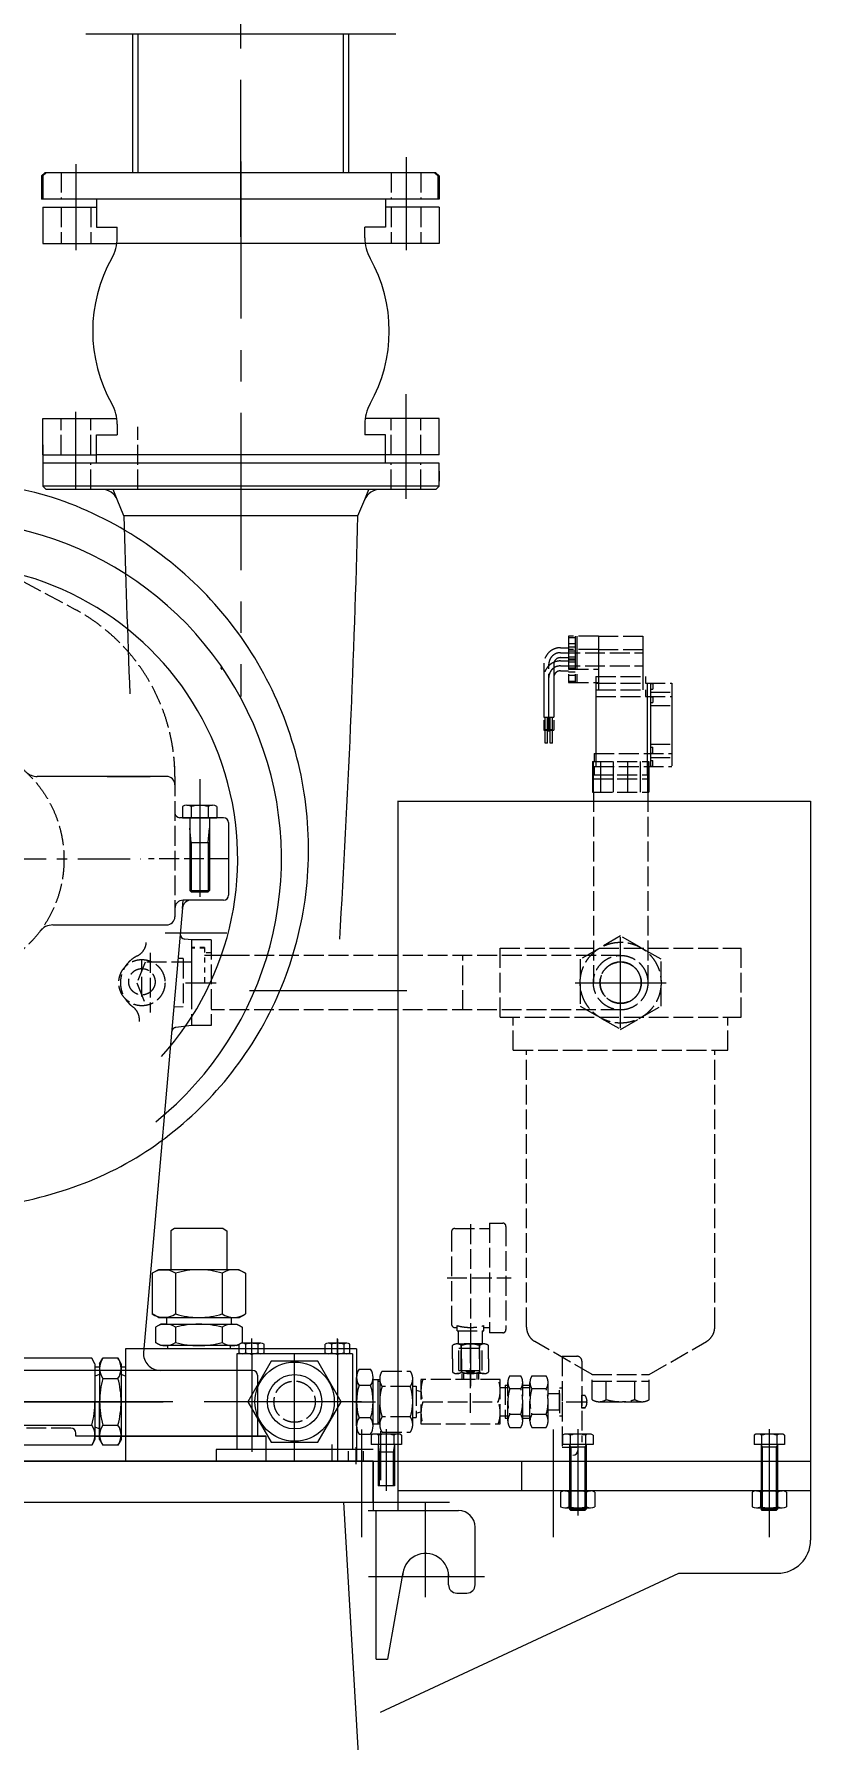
# Model space of a CAD drawing. Header units: millimetres. Extents: x 1925 to 561113, y 7411 to 433459.
# Drawn here: x 133811 to 145931, y 329685 to 355949 of the extents above; entities that cross this region are included whole.
import ezdxf

# ---------------------------------------------------------------- set-up
doc = ezdxf.new("R2010")
doc.units = ezdxf.units.MM
doc.header["$LTSCALE"] = 25.4
for name, pattern in [('ACAD_ISO02W100', [15, 12, -3]), ('CENTER', [50.8, 31.75, -6.35, 6.35, -6.35]), ('EB_DASH', [6, 3, -3])]:
    doc.linetypes.add(name, pattern=pattern)
doc.layers.get('Defpoints').update_dxf_attribs({"lineweight": 5})
for name, color, linetype, lineweight in [('CAXA0', 7, 'Continuous', 5), ('CAXA1', 5, 'CENTER', 5), ('CAXA2', 6, 'EB_DASH', 5), ('CAXA3', 7, 'Continuous', 5)]:
    doc.layers.add(name, color=color, linetype=linetype, lineweight=lineweight)
doc.styles.add('Roman', font='romans')
doc.styles.get("Standard").update_dxf_attribs({"font": 'arial.ttf'})
doc.dimstyles.new('ISO-25', dxfattribs={"dimscale": 30, "dimtxt": 38.1, "dimasz": 38.1, "dimexe": 50.8, "dimexo": 50.8, "dimgap": 15.875, "dimtad": 1, "dimtih": 1, "dimtoh": 1, "dimdec": 1, "dimlfac": 0.03937, "dimdsep": 46, "dimtxsty": 'Standard', "dimcen": 63.5, "dimclrd": 7, "dimclre": 7, "dimclrt": 7, "dimadec": 0, "dimazin": 0, "dimtfac": 1, "dimtdec": 1, "dimtmove": 0, "dimatfit": 3, "dimfxl": 25.4, "dimlwd": 5, "dimlwe": 5, "dimarcsym": 0})

# ---------------------------------------------------------------- blocks, each defined once
blk = doc.blocks.new('*D16')
at = {"color": 7, "linetype": 'Continuous', "lineweight": 5, "transparency": 16777216}
for p, q in [((143515, 378809), (171803, 378809)), ((170279, 377666), (170279, 348287)), ((170279, 323056), (170279, 343143)), ((166641, 321913), (171803, 321913))]:
    blk.add_line(p, q, dxfattribs=at)
at = {"color": 7, "transparency": 16777216}
for points in [[(170089, 377666), (170470, 377666), (170279, 378809)], [(170089, 323056), (170470, 323056), (170279, 321913)]]:
    blk.add_solid(points, dxfattribs=at)
at = {"layer": 'Defpoints', "color": 0, "transparency": 16777216}
for p in [(141991, 378809), (165117, 321913), (170279, 321913)]:
    blk.add_point(p, dxfattribs=at)
at = {"color": 7, "lineweight": 5, "transparency": 16777216, "insert": (170279, 345715), "char_height": 4191, "attachment_point": 5, "style": 'Roman'}
blk.add_mtext('2240', dxfattribs=at)

msp = doc.modelspace()

# ---------------------------------------------------------------- linework, layer by layer
at = {"layer": 'CAXA0', "color": 7, "linetype": 'Continuous', "lineweight": 5}
for p, q in [((139375.74, 355948.51), (134605.04, 355948.51)), ((135328.14, 353814.91), (135328.14, 355948.51)), ((135410.04, 353814.91), (135410.04, 355948.51)), ((138568.39, 353814.91), (138568.39, 355948.51)), ((138650.29, 353814.91), (138650.29, 355948.51)), ((133977.12, 353814.91), (133926.32, 353764.11)), ((133995.53, 353814.91), (133944.73, 353764.11)), ((133995.53, 353814.91), (133944.73, 353764.11)), ((139971.52, 353814.91), (133977.12, 353814.91)), ((139989.93, 353814.91), (133995.53, 353814.91)), ((139989.93, 353814.91), (133995.53, 353814.91)), ((139971.52, 353814.91), (140022.32, 353764.11)), ((139989.93, 353814.91), (140040.73, 353764.11)), ((139989.93, 353814.91), (140040.73, 353764.11)), ((133926.32, 353764.11), (133926.32, 353408.51)), ((133944.73, 353764.11), (133944.73, 353408.51)), ((133944.73, 353764.11), (133944.73, 353408.51)), ((140022.32, 353764.11), (140022.32, 353408.51)), ((140040.73, 353764.11), (140040.73, 353408.51)), ((140040.73, 353764.11), (140040.73, 353408.51)), ((140022.32, 353408.51), (133926.32, 353408.51)), ((140040.73, 353408.51), (133944.73, 353408.51)), ((140040.73, 353408.51), (133944.73, 353408.51)), ((133944.73, 353281.51), (134770.23, 353281.51)), ((133944.73, 353281.51), (133944.73, 352722.71)), ((134770.23, 353408.51), (134770.23, 352976.71)), ((139215.23, 353408.51), (139215.23, 352976.71)), ((140040.73, 353281.51), (139215.23, 353281.51)), ((140040.73, 353281.51), (140040.73, 352722.71)), ((133944.73, 352722.71), (135087.73, 352722.71)), ((134770.23, 352976.71), (135087.73, 352976.71)), ((135087.73, 352809.84), (135087.73, 352976.71)), ((138897.73, 352722.71), (135087.73, 352722.71)), ((139215.23, 352976.71), (138897.73, 352976.71)), ((138897.73, 352809.84), (138897.73, 352976.71)), ((140040.73, 352722.71), (138897.73, 352722.71)), ((133944.73, 350030.31), (135087.73, 350030.31)), ((133944.73, 349471.51), (133944.73, 350030.31)), ((135087.73, 349943.17), (135087.73, 349776.31)), ((140040.73, 350030.31), (138897.73, 350030.31)), ((138897.73, 349943.17), (138897.73, 349776.31)), ((140040.73, 349471.51), (140040.73, 350030.31)), ((133944.7, 349623.95), (133944.7, 348988.91)), ((134770.23, 349344.51), (134770.23, 349776.31)), ((134770.23, 349776.31), (135087.73, 349776.31)), ((139215.23, 349776.31), (138897.73, 349776.31)), ((139215.23, 349344.51), (139215.23, 349776.31)), ((133944.73, 349471.51), (134770.23, 349471.51)), ((140040.73, 349344.51), (133944.73, 349344.51)), ((139215.23, 349471.51), (134770.23, 349471.51)), ((140040.73, 349471.51), (139215.23, 349471.51)), ((140040.73, 348988.91), (140040.73, 349344.51)), ((140040.7, 349217.55), (140040.7, 349065.15)), ((133995.53, 348938.11), (133944.73, 348988.91)), ((140040.73, 348988.91), (133944.73, 348988.91)), ((139989.93, 348938.11), (133995.53, 348938.11)), ((135192.19, 348531.71), (135089.11, 348781.12)), ((138793.26, 348531.71), (138896.35, 348781.12)), ((139989.93, 348938.11), (140040.73, 348988.91)), ((138793.26, 348531.71), (135192.19, 348531.71)), ((135849.65, 344518.81), (133859.18, 344518.81)), ((135648.99, 344518.81), (134881.91, 344518.81)), ((134935.5, 344519.27), (135595.41, 344519.27)), ((136093.69, 344054.91), (136093.69, 343883.87)), ((136159.68, 344074.37), (136555.63, 344074.37)), ((136225.67, 344054.91), (136225.67, 343883.87)), ((136489.64, 344054.91), (136489.64, 343883.87)), ((136621.62, 344054.91), (136621.62, 343883.87)), ((139405.85, 344137.73), (139405.85, 333977.8)), ((145755.85, 344137.73), (145755.85, 333977.8)), ((136726.06, 343883.77), (136052.85, 343883.77)), ((136093.69, 343883.87), (136621.62, 343883.87)), ((136205.25, 343883.87), (136510.05, 343883.87)), ((136205.25, 343883.87), (136205.25, 342763.73)), ((136510.05, 343883.87), (136510.05, 342763.73)), ((136802.26, 343807.57), (136802.26, 342690.04)), ((136487.19, 343502.87), (136510.05, 343725.12)), ((136205.25, 343502.87), (136510.05, 343502.87)), ((136228.11, 343502.87), (136228.11, 342740.87)), ((136487.19, 343502.87), (136487.19, 342740.87)), ((136228.11, 342740.87), (136205.25, 342763.73)), ((136205.25, 342763.73), (136510.05, 342763.73)), ((136228.11, 342740.87), (136487.19, 342740.87)), ((136487.19, 342740.87), (136510.05, 342763.73)), ((136093.61, 342497.91), (135494.58, 335650.94)), ((136726.06, 342613.84), (136103.76, 342613.84)), ((134100.83, 342232.77), (135849.65, 342232.77)), ((136230.68, 342004.21), (136127.7, 342013.22)), ((136535.48, 342004.21), (136230.68, 342004.21)), ((136103.81, 341713.65), (136025.51, 341718.05)), ((136230.68, 341699.41), (136230.68, 340988.21)), ((136954.55, 341762.91), (136433.88, 341762.91)), ((136230.68, 341623.21), (136230.68, 341064.41)), ((135972.53, 337559.3), (135913.24, 337525.07)), ((135913.24, 337525.07), (135913.24, 336924.3)), ((136717.55, 337559.3), (135972.53, 337559.3)), ((136717.55, 337559.3), (136776.84, 337525.07)), ((136776.84, 337525.07), (136776.84, 336924.3)), ((135722.52, 336924.3), (135626.22, 336868.7)), ((135626.22, 336868.7), (135626.22, 336243.3)), ((135722.52, 336924.3), (135913.24, 336924.3)), ((136967.56, 336924.3), (135722.52, 336924.3)), ((135985.63, 336868.7), (135985.63, 336243.3)), ((136704.72, 336868.7), (136704.72, 336243.3)), ((136967.56, 336924.3), (137063.86, 336868.7)), ((137063.86, 336868.7), (137063.86, 336243.3)), ((135722.52, 336187.7), (135626.22, 336243.3)), ((135849.74, 336187.7), (135722.52, 336187.7)), ((135722.52, 336187.7), (136967.56, 336187.7)), ((135849.74, 336187.7), (135849.74, 336086.1)), ((136840.34, 336187.7), (136840.34, 336086.1)), ((136967.56, 336187.7), (137063.86, 336243.3)), ((135760.84, 336086.1), (135677.02, 336037.71)), ((135677.02, 336037.71), (135677.02, 335804.29)), ((135849.74, 336086.1), (135760.84, 336086.1)), ((135760.84, 336086.1), (136929.24, 336086.1)), ((135985.63, 336037.71), (135985.63, 335804.29)), ((136704.72, 336037.71), (136704.72, 335804.29)), ((136929.24, 336086.1), (137013.06, 336037.71)), ((137013.06, 336037.71), (137013.06, 335804.29)), ((138770.89, 335705.17), (135214.69, 335705.17)), ((135214.69, 335705.17), (135214.69, 333977.73)), ((135760.84, 335755.97), (135677.02, 335804.37)), ((136929.24, 335755.97), (135760.84, 335755.97)), ((135862.52, 335757.78), (135862.52, 335705.17)), ((136827.72, 335757.79), (136827.72, 335705.17)), ((136929.24, 335755.97), (137013.06, 335804.37)), ((136967.31, 335644.12), (136967.31, 335776.1)), ((137300.93, 335791.39), (137014.97, 335791.39)), ((137062.63, 335776.1), (137062.63, 335644.12)), ((137253.27, 335776.1), (137253.27, 335644.12)), ((137348.59, 335644.12), (137348.59, 335776.1)), ((138288.11, 335644.12), (138288.11, 335776.1)), ((138621.73, 335791.39), (138335.77, 335791.39)), ((138383.43, 335776.1), (138383.43, 335644.12)), ((138574.07, 335776.1), (138574.07, 335644.12)), ((138669.39, 335644.12), (138669.39, 335776.1)), ((138772.13, 335705.17), (138772.13, 333977.73)), ((134697.35, 335560.53), (132151.83, 335560.53)), ((134697.35, 335560.53), (133242.54, 335560.53)), ((134745.75, 335476.71), (134697.35, 335560.53)), ((134818.7, 335425.82), (134745.04, 335425.82)), ((134745.75, 335476.71), (134745.75, 335284.02)), ((134818.7, 335476.53), (134867.09, 335560.53)), ((134818.7, 335476.53), (134818.7, 335311.52)), ((134818.7, 335476.53), (134818.7, 335311.52)), ((135100.5, 335560.53), (134867.09, 335560.53)), ((135101.61, 335560.53), (134867.09, 335560.53)), ((135148.9, 335476.62), (135101.61, 335560.53)), ((135148.9, 335476.62), (135148.9, 335311.52)), ((135148.9, 335311.52), (135148.9, 335476.53)), ((135214.69, 335425.82), (135148.9, 335425.82)), ((138707.35, 335628.83), (136929.35, 335628.83)), ((136929.35, 335628.83), (136929.35, 334155.63)), ((137300.93, 335628.83), (137014.97, 335628.83)), ((137458.98, 335514.89), (137099.57, 334892.37)), ((138177.8, 335514.89), (137458.98, 335514.89)), ((138537.21, 334892.37), (138177.8, 335514.89)), ((138621.73, 335628.83), (138335.77, 335628.83)), ((138707.35, 335628.83), (138707.35, 334155.63)), ((138810.06, 335390.97), (138988.2, 335390.97)), ((137170.48, 335374.81), (118336.46, 335374.81)), ((134818.7, 335311.52), (134745.75, 335284.02)), ((134745.75, 335284.02), (134745.75, 334308.13)), ((134818.7, 335311.52), (134818.7, 334308.13)), ((134867.09, 335251.57), (135100.5, 335251.57)), ((135214.69, 335286.96), (135148.9, 335311.52)), ((135148.9, 335311.52), (135148.9, 334308.13)), ((137246.68, 335298.61), (137246.68, 334358.81)), ((138772.13, 334518.42), (138772.13, 335266.32)), ((138988.2, 335141.67), (138810.06, 335141.67)), ((139026.13, 334518.42), (139026.13, 335266.32)), ((139102.33, 334549.47), (139102.33, 335235.27)), ((134745.75, 334892.33), (134745.75, 334308.13)), ((134818.7, 334892.42), (134818.7, 334308.13)), ((134818.7, 334308.13), (134818.7, 334892.33)), ((135148.9, 334892.33), (135148.9, 334308.13)), ((137099.57, 334892.37), (137458.98, 334269.86)), ((138177.8, 334269.86), (138537.21, 334892.37)), ((138988.2, 334643.07), (138810.06, 334643.07)), ((132151.83, 334532.92), (134697.35, 334532.92)), ((134452.87, 334358.81), (134452.87, 334409.61)), ((137246.68, 334358.81), (134452.87, 334358.81)), ((137373.87, 334358.75), (134744.64, 334358.75)), ((134819.41, 334359.02), (134745.04, 334359.02)), ((134818.7, 334473.32), (134745.75, 334500.82)), ((134745.75, 334308.13), (134745.75, 334473.23)), ((134818.7, 334397.03), (134818.7, 334308.13)), ((134867.09, 334532.92), (135100.5, 334532.92)), ((137246.68, 334358.81), (134960.76, 334358.81)), ((135214.7, 334359.02), (135148.19, 334359.02)), ((135148.9, 334308.13), (135148.9, 334473.23)), ((137373.87, 334358.83), (135913.14, 334358.83)), ((137373.87, 334358.83), (137373.87, 333977.73)), ((138810.06, 334393.77), (138988.2, 334393.77)), ((138994.22, 334375.88), (138994.22, 334231.83)), ((139404.84, 334394.39), (139052.88, 334394.39)), ((139111.54, 334375.88), (139111.54, 334231.83)), ((139346.18, 334375.88), (139346.18, 334231.83)), ((139463.49, 334375.88), (139463.49, 334231.83)), ((141940.62, 334375.88), (141940.62, 334231.83)), ((142351.24, 334394.39), (141999.28, 334394.39)), ((142057.94, 334375.88), (142057.94, 334231.83)), ((142175.26, 334470.59), (142175.26, 333139.63)), ((142292.58, 334375.88), (142292.58, 334231.83)), ((142409.89, 334375.88), (142409.89, 334231.83)), ((144887.09, 334375.88), (144887.09, 334231.83)), ((145297.7, 334394.39), (144945.75, 334394.39)), ((145004.4, 334375.88), (145004.4, 334231.83)), ((145121.72, 334470.59), (145121.72, 333139.63)), ((145239.04, 334375.88), (145239.04, 334231.83)), ((145356.36, 334375.88), (145356.36, 334231.83)), ((134697.35, 334224.31), (132151.83, 334224.31)), ((134745.75, 334308.13), (134697.35, 334224.31)), ((134818.7, 334308.13), (134867.09, 334224.31)), ((135100.5, 334224.31), (134867.09, 334224.31)), ((135148.9, 334308.13), (135100.5, 334224.31)), ((139024.85, 334155.63), (136611.85, 334155.63)), ((136611.85, 334155.63), (136611.85, 333977.8)), ((137458.98, 334269.86), (138177.8, 334269.86)), ((138390.72, 334231.83), (138390.72, 334155.63)), ((138390.72, 334155.63), (138390.72, 333977.73)), ((139463.49, 334231.83), (138994.22, 334231.83)), ((139355.86, 334231.83), (139101.86, 334231.83)), ((139101.86, 334231.83), (139101.86, 333596.83)), ((139101.86, 334231.83), (139120.91, 334117.53)), ((139355.86, 334117.53), (139101.86, 334117.53)), ((139120.91, 334117.53), (139120.91, 333596.83)), ((139355.86, 334231.83), (139336.81, 334117.53)), ((139355.86, 334231.83), (139355.86, 333596.83)), ((141934.43, 334193.87), (142163.03, 334193.87)), ((142409.89, 334231.83), (141940.62, 334231.83)), ((142302.26, 334231.83), (142048.26, 334231.83)), ((142048.26, 334231.83), (142048.26, 333234.88)), ((142302.26, 334193.73), (142048.26, 334193.73)), ((142067.31, 334193.73), (142067.31, 333215.83)), ((142283.21, 334193.73), (142283.21, 333215.83)), ((142302.26, 334231.83), (142302.26, 333234.88)), ((145356.36, 334231.83), (144887.09, 334231.83)), ((145248.72, 334231.83), (144994.72, 334231.83)), ((144994.72, 334231.83), (145013.77, 334193.73)), ((144994.72, 334231.83), (144994.72, 333234.88)), ((145248.72, 334193.73), (144994.72, 334193.73)), ((145013.77, 334193.73), (145013.77, 333215.83)), ((145248.72, 334231.83), (145229.67, 334193.73)), ((145229.67, 334193.73), (145229.67, 333215.83)), ((145248.72, 334231.83), (145248.72, 333234.88)), ((139024.54, 333977.73), (117180.44, 333977.73)), ((138262.54, 333977.75), (117180.54, 333977.75)), ((139024.44, 333977.73), (139024.44, 333342.73)), ((139024.54, 333977.75), (139024.54, 333342.75)), ((139025.73, 333850.82), (139025.73, 333215.82)), ((139025.82, 333850.83), (139025.82, 333215.83)), ((139405.55, 333977.96), (139405.55, 333342.98)), ((139406.79, 333851), (139406.79, 333216.02)), ((141311.56, 333977.73), (141311.56, 333520.63)), ((145756.72, 333977.73), (145756.72, 332758.76)), ((139355.86, 333596.83), (139101.86, 333596.83)), ((117180.54, 333342.73), (140201.26, 333342.73)), ((138569.17, 333342.75), (139171.56, 323055.75)), ((138950.17, 333342.75), (139405.44, 333342.75)), ((138950.18, 333342.98), (139405.58, 333342.98)), ((138950.18, 333342.96), (139405.45, 333342.96)), ((145756.72, 333520.63), (139406.82, 333520.63)), ((141911.3, 333501.04), (141911.3, 333275.81)), ((141977.29, 333520.51), (142373.23, 333520.51)), ((142043.28, 333275.81), (142043.28, 333501.04)), ((142175.26, 333539.97), (142175.26, 333180.15)), ((142307.24, 333275.81), (142307.24, 333501.04)), ((142439.22, 333501.04), (142439.22, 333275.81)), ((144857.76, 333500.47), (144857.76, 333275.24)), ((144923.75, 333519.93), (145319.7, 333519.93)), ((144989.74, 333275.24), (144989.74, 333500.47)), ((145121.72, 333539.4), (145121.72, 333179.57)), ((145253.7, 333275.24), (145253.7, 333500.47)), ((145385.69, 333500.47), (145385.69, 333275.24)), ((138951.33, 333215.98), (139406.6, 333215.98)), ((138951.36, 333215.81), (139406.63, 333215.81)), ((138951.43, 333216.02), (139406.83, 333216.02)), ((138951.43, 333216), (139406.7, 333216)), ((138951.46, 333215.82), (139406.73, 333215.82)), ((139071.73, 333215.81), (140341.73, 333215.81)), ((139071.73, 330929.81), (139071.73, 333215.81)), ((141977.29, 333256.35), (142373.23, 333256.35)), ((142067.31, 333215.83), (142048.26, 333234.88)), ((142302.26, 333234.88), (142048.26, 333234.88)), ((142283.21, 333215.83), (142067.31, 333215.83)), ((142283.21, 333215.83), (142302.26, 333234.88)), ((144923.75, 333255.77), (145319.7, 333255.77)), ((145013.77, 333215.83), (144994.72, 333234.88)), ((145248.72, 333234.88), (144994.72, 333234.88)), ((145229.67, 333215.83), (145013.77, 333215.83)), ((145229.67, 333215.83), (145248.72, 333234.88)), ((140595.73, 332072.81), (140595.73, 332961.81)), ((139139.51, 330109.46), (143731.52, 332250.76)), ((139483.53, 332261.56), (139248.7, 330929.81)), ((140187.25, 332072.81), (140187.25, 332238.14)), ((143731.52, 332250.76), (145248.72, 332250.76)), ((140314.25, 331945.81), (140468.73, 331945.81)), ((139071.73, 330929.81), (139248.7, 330929.81))]:
    msp.add_line(p, q, dxfattribs=at)
msp.add_circle((137818.32, 334892.37), 609.6, dxfattribs=at)
for centre, radius, start, end in [((134452.73, 352809.84), 635, 330.5637, 0), ((139532.73, 352809.84), 635, 180, 209.4363), ((136992.73, 351376.51), 2281.51, 150.563701, 209.436299), ((136992.73, 351376.51), 2281.51, 330.563701, 29.436299), ((134452.73, 349943.17), 635, 0, 29.4363), ((139532.73, 349943.17), 635, 150.5637, 180), ((134854.37, 348684.11), 254, 22.455554, 90), ((139131.09, 348684.11), 254, 90, 157.544447), ((331723.66, 353718.05), 196599.88, 181.5116495, 182.3111773), ((-57738.2, 353718.05), 196599.88, 356.5867539, 358.4883505), ((132409.36, 343251.64), 5207, 308.948505, 93.451408), ((132409.36, 343251.67), 4533.9, 317.848806, 79.539038), ((133859.18, 344772.81), 254, 226.945607, 269.999997), ((135849.65, 344391.81), 127, 0, 90), ((136159.68, 343952.77), 121.6, 57.132768, 122.867232), ((136357.65, 343617.17), 457.2, 73.221345, 106.778655), ((136555.63, 343952.77), 121.6, 57.132768, 122.867232), ((136052.85, 343959.97), 76.2, 180, 270), ((136726.06, 343807.57), 76.2, 0, 90), ((136103.76, 342486.84), 127, 90, 180), ((136220.13, 342486.84), 127, 90, 175), ((136726.06, 342690.04), 76.2, 270, 0), ((134100.83, 341978.77), 254, 89.999991, 142.940583), ((135849.65, 342359.77), 127, 270, 0), ((136134.34, 342089.13), 76.2, 175, 265), ((135805.93, 336606.09), 318.21, 55.615753, 124.384247), ((136345.04, 335734.87), 1189.43, 90, 107.587954), ((136345.31, 335734.87), 1189.43, 72.412046, 90), ((136884.42, 336606.09), 318.21, 55.615753, 124.384247), ((135805.93, 336505.91), 318.21, 235.615753, 304.384247), ((136345.04, 337377.13), 1189.43, 252.412046, 270), ((136345.31, 337377.13), 1189.43, 270, 287.587954), ((136884.42, 336505.91), 318.21, 235.615753, 304.384247), ((135831.33, 335815.9), 270.2, 55.174817, 124.825183), ((136345.04, 334727.27), 1358.83, 90, 105.337174), ((136345.31, 334727.27), 1358.83, 74.662826, 90), ((136859.02, 335815.9), 270.2, 55.174817, 124.825183), ((135747.62, 335628.81), 254, 175, 270), ((135831.33, 336026.17), 270.2, 235.174817, 304.825183), ((136345.04, 337114.81), 1358.83, 254.662826, 270), ((136345.31, 337114.81), 1358.83, 270, 285.337174), ((136859.02, 336026.17), 270.2, 235.174817, 304.825183), ((137014.97, 335709.46), 81.93, 54.42999, 125.57001), ((137157.95, 335486.59), 304.8, 71.776086, 108.223914), ((137300.93, 335709.46), 81.93, 54.42999, 125.57001), ((138335.77, 335709.46), 81.93, 54.42999, 125.57001), ((138478.75, 335486.59), 304.8, 71.776086, 108.223914), ((138621.73, 335709.46), 81.93, 54.42999, 125.57001), ((135088.9, 335405.87), 270.2, 145.174817, 214.825183), ((134878.7, 335405.87), 270.2, 325.174817, 34.825183), ((137014.97, 335710.76), 81.93, 234.42999, 305.57001), ((137157.95, 335933.63), 304.8, 251.776086, 288.223914), ((137300.93, 335710.76), 81.93, 234.42999, 305.57001), ((138335.77, 335710.76), 81.93, 234.42999, 305.57001), ((138478.75, 335933.63), 304.8, 251.776086, 288.223914), ((138621.73, 335710.76), 81.93, 234.42999, 305.57001), ((138995.91, 335266.32), 223.77, 146.149101, 213.850899), ((138802.36, 335266.32), 223.77, 326.149101, 33.850899), ((138802.36, 335266.32), 223.77, 326.149101, 33.850899), ((136177.53, 334892.16), 1358.83, 164.662826, 180), ((133790.06, 334892.16), 1358.83, 0, 15.337174), ((137170.48, 335298.61), 76.2, 0, 90), ((139610.33, 334892.37), 838.2, 162.69712, 197.30288), ((138187.93, 334892.37), 838.2, 342.69712, 17.30288), ((133386.91, 334892.33), 1358.83, 344.662826, 0), ((136177.53, 334892.33), 1358.83, 180, 195.337174), ((133790.06, 334892.33), 1358.83, 344.662826, 0), ((138995.91, 334518.42), 223.77, 146.149101, 213.850899), ((138802.36, 334518.42), 223.77, 326.149101, 33.850899), ((134376.67, 334409.61), 76.2, 0, 90), ((134475.55, 334378.61), 270.2, 325.174817, 34.825183), ((135088.9, 334378.61), 270.2, 145.174817, 214.825183), ((134878.7, 334378.61), 270.2, 325.174817, 34.825183), ((139052.88, 334292.2), 102.19, 54.969964, 125.030036), ((139228.86, 334013.39), 381, 72.066067, 107.933933), ((139404.84, 334292.2), 102.19, 54.969964, 125.030036), ((141999.28, 334292.2), 102.19, 54.969964, 125.030036), ((142175.26, 334013.39), 381, 72.066067, 107.933933), ((142351.24, 334292.2), 102.19, 54.969964, 125.030036), ((144945.75, 334292.2), 102.19, 54.969964, 125.030036), ((145121.72, 334013.39), 381, 72.066067, 107.933933), ((145297.7, 334292.2), 102.19, 54.969964, 125.030036), ((142099.53, 334143.11), 76.2, 270, 0), ((141977.29, 333398.91), 121.6, 57.132768, 122.867232), ((142175.26, 333063.31), 457.2, 73.221345, 106.778655), ((142373.23, 333398.91), 121.6, 57.132768, 122.867232), ((144923.75, 333398.33), 121.6, 57.132768, 122.867232), ((145121.72, 333062.73), 457.2, 73.221345, 106.778655), ((145319.7, 333398.33), 121.6, 57.132768, 122.867232), ((140341.73, 332961.81), 254, 0, 90), ((141977.29, 333377.95), 121.6, 237.132768, 302.867232), ((142175.26, 333713.55), 457.2, 253.221345, 286.778655), ((142373.23, 333377.95), 121.6, 237.132768, 302.867232), ((144923.75, 333377.37), 121.6, 237.132768, 302.867232), ((145121.72, 333712.97), 457.2, 253.221345, 286.778655), ((145319.7, 333377.37), 121.6, 237.132768, 302.867232), ((145248.72, 332758.76), 508, 270, 0), ((139833.73, 332199.81), 355.6, 353.811565, 180), ((140314.25, 332072.81), 127, 180, 270), ((140468.73, 332072.81), 127, 270, 0)]:
    msp.add_arc(centre, radius, start, end, dxfattribs=at)
msp.add_open_spline([(131289, 338005.18), (131656.46, 337916.43), (132502.69, 337799.7), (133827.69, 337967.25), (135179.24, 338455.53), (136349.47, 339315.02), (137268.34, 340447.89), (137865.92, 341791.41), (138095.99, 343253.29), (137939.15, 344735.17), (137400.11, 346134.72), (136511.09, 347356.84), (135328.2, 348306.68), (133929.58, 348947.1), (132222.43, 349129.87), (131028.81, 349258.59), (130337.76, 349302.03)], degree=3, knots=[390.98498626, 390.98498626, 390.98498626, 390.98498626, 435.56299749, 491.28195021, 547.41434303, 603.98953109, 660.95716694, 718.31881984, 776.07240924, 834.21739946, 892.75484467, 951.68474658, 1011.00710686, 1070.72192716, 1130.87730114, 1212.95931794, 1212.95931794, 1212.95931794, 1212.95931794], dxfattribs=at)
msp.add_point((135222.56, 334892.42), dxfattribs=at)
msp.add_point((135222.56, 334892.42), dxfattribs=at)
at = {"layer": 'CAXA1', "linetype": 'CENTER', "lineweight": 5, "ltscale": 3}
for p, q in [((136993.15, 352824.82), (136979.69, 371412.36)), ((139532.73, 354055.85), (139532.73, 352621.11)), ((134452.73, 353944.39), (134452.73, 352621.11)), ((136992.73, 353987.16), (136992.73, 345748.77)), ((139532.73, 348791.6), (139532.73, 350407.22)), ((134452.73, 348938.11), (134452.73, 350131.91)), ((139532.73, 348938.11), (139532.73, 350131.91)), ((136357.65, 344474.86), (136357.65, 343041.51)), ((136357.53, 344188.89), (136357.53, 343930.53)), ((136357.65, 344150.57), (136357.65, 342664.67)), ((136774.24, 342105.92), (135824.28, 342105.92)), ((136138.5, 341343.81), (136611.68, 341343.81)), ((139545.32, 341217.01), (136802.12, 341217.01)), ((137157.95, 335613.54), (137157.95, 335867.59)), ((138478.75, 335613.54), (138478.75, 335867.59)), ((138478.75, 335856.88), (138478.75, 333977.8)), ((137157.95, 335635.96), (137157.95, 334120.41)), ((137818.19, 333977.75), (137818.19, 335635.96)), ((135578.16, 334892.42), (130425.93, 334892.42)), ((138845.44, 334892.37), (131900.29, 334892.37)), ((133361.07, 334892.24), (135707.08, 334892.24)), ((133450.05, 334892.24), (135796.07, 334892.24)), ((135875.1, 334892.42), (135222.56, 334892.42)), ((138733.86, 334892.37), (139064.4, 334892.37)), ((138847.86, 334464.04), (138847.86, 332804.2)), ((139138.99, 334438.4), (139138.99, 333684.01)), ((139228.86, 334470.59), (139228.86, 333520.63)), ((141794.26, 334464.04), (141794.26, 332804.2)), ((145121.66, 334464.04), (145121.66, 332804.2)), ((145121.72, 334464.13), (145121.72, 332804.29)), ((138757.95, 334192.8), (138757.95, 333931.72)), ((139833.73, 331881.96), (139833.73, 333341.91)), ((138957.43, 332199.81), (140741.78, 332199.81))]:
    msp.add_line(p, q, dxfattribs=at)
at = {"layer": 'CAXA1', "lineweight": 5}
msp.add_line((117706.77, 343248.66), (135450.3, 343248.66), dxfattribs=at)
at = {"layer": 'CAXA2', "color": 7, "linetype": 'ACAD_ISO02W100', "lineweight": 5}
for p, q in [((134224.13, 353814.91), (134224.13, 353408.51)), ((139304.13, 353814.91), (139304.13, 353408.51)), ((139761.33, 353814.91), (139761.33, 353408.51)), ((134224.13, 353281.51), (134224.13, 352722.71)), ((134681.33, 353281.51), (134681.33, 352722.71)), ((139304.13, 353281.51), (139304.13, 352722.71)), ((139761.33, 353281.51), (139761.33, 352722.71)), ((134224.13, 349471.51), (134224.13, 350030.31)), ((134681.33, 349471.51), (134681.33, 350030.31)), ((135405.23, 348938.11), (135405.23, 349901.38)), ((139304.13, 349471.51), (139304.13, 350030.31)), ((139761.33, 349471.51), (139761.33, 350030.31)), ((129952.98, 349509.35), (134441.54, 347090.1)), ((134681.33, 348938.11), (134681.33, 349344.51)), ((139304.13, 348938.11), (139304.13, 349344.51)), ((139761.33, 348938.11), (139761.33, 349344.51)), ((142491.63, 346678.08), (142034.08, 346678.08)), ((142034.43, 346678.08), (142034.43, 346551.31)), ((142034.43, 346678.08), (142034.43, 346170.08)), ((142136.03, 346678.08), (142136.03, 346170.08)), ((142161.43, 346678.08), (142161.43, 346170.08)), ((142491.63, 346678.08), (143177.43, 346678.08)), ((142491.63, 346678.08), (142491.63, 346055.78)), ((143177.43, 346678.08), (143177.43, 346055.78)), ((141907.43, 346500.28), (142034.43, 346500.28)), ((141907.43, 346424.08), (143177.43, 346424.08)), ((142491.63, 346474.88), (142034.08, 346474.88)), ((142034.43, 346657.39), (142136.03, 346657.39)), ((142034.43, 346564.72), (142136.03, 346564.72)), ((142034.43, 346516.76), (142136.03, 346516.76)), ((142034.43, 346474.88), (142034.43, 345966.88)), ((142034.43, 346474.88), (142034.43, 346348.11)), ((142034.43, 346454.19), (142136.03, 346454.19)), ((142136.03, 346474.88), (142136.03, 345966.88)), ((142161.43, 346474.88), (142161.43, 345966.88)), ((142491.63, 346474.88), (142491.63, 345852.58)), ((142491.63, 346474.88), (143177.43, 346474.88)), ((143177.43, 346474.88), (143177.43, 345852.58)), ((136678.75, 346194.93), (136697.03, 346163.26)), ((141653.43, 346246.28), (141653.43, 345997.48)), ((141729.63, 345414.94), (141729.63, 346246.28)), ((141805.83, 346246.28), (141805.83, 345997.48)), ((141907.43, 346347.88), (142034.43, 346347.88)), ((141907.43, 346297.08), (142034.43, 346297.08)), ((141907.43, 346220.88), (143177.43, 346220.88)), ((142034.43, 346361.52), (142136.03, 346361.52)), ((142034.43, 346331.41), (142136.03, 346331.41)), ((142034.43, 346313.56), (142136.03, 346313.56)), ((142034.43, 346283.44), (142136.03, 346283.44)), ((142034.43, 346190.77), (142136.03, 346190.77)), ((142034.43, 346170.08), (142491.63, 346170.08)), ((141653.43, 346043.08), (141653.43, 345794.28)), ((141653.43, 345972.08), (141653.43, 345433.76)), ((141729.63, 345211.74), (141729.63, 346043.08)), ((141805.83, 346043.08), (141805.83, 345794.28)), ((141805.83, 345972.08), (141805.83, 345433.76)), ((141907.43, 346144.68), (142034.43, 346144.68)), ((142034.43, 346128.21), (142136.03, 346128.21)), ((142034.43, 346080.24), (142136.03, 346080.24)), ((142034.43, 345987.57), (142136.03, 345987.57)), ((142034.43, 345966.88), (142491.63, 345966.88)), ((142453.53, 346055.78), (143215.53, 346055.78)), ((142453.53, 346055.78), (142453.53, 345954.18)), ((142453.53, 345954.18), (142453.53, 344874.68)), ((142453.53, 345954.18), (143621.93, 345954.18)), ((143215.53, 346055.78), (143215.53, 345954.18)), ((143240.93, 345954.18), (143240.93, 344874.68)), ((143291.73, 345954.18), (143291.73, 344874.68)), ((143291.73, 345949.24), (143329.83, 345949.24)), ((143329.83, 345949.24), (143329.83, 345860.34)), ((143621.93, 345954.18), (143621.93, 344874.68)), ((141653.43, 345768.88), (141653.43, 345230.56)), ((141805.83, 345768.88), (141805.83, 345230.56)), ((142453.53, 345852.58), (142453.53, 345750.98)), ((142453.53, 345852.58), (143215.53, 345852.58)), ((142453.53, 345750.98), (142453.53, 344671.48)), ((142453.53, 345750.98), (143621.93, 345750.98)), ((143215.53, 345852.58), (143215.53, 345750.98)), ((143240.93, 345750.98), (143240.93, 344671.48)), ((143291.73, 345860.34), (143329.83, 345860.34)), ((143291.73, 345814.48), (143621.93, 345814.48)), ((143291.73, 345750.98), (143291.73, 344671.48)), ((143291.73, 345746.04), (143329.83, 345746.04)), ((143291.73, 345657.14), (143329.83, 345657.14)), ((143329.83, 345746.04), (143329.83, 345657.14)), ((143621.93, 345750.98), (143621.93, 344671.48)), ((141653.43, 345433.76), (141805.83, 345433.76)), ((141672.48, 345234.53), (141672.48, 345433.76)), ((141710.58, 345234.53), (141710.58, 345433.76)), ((141748.68, 345234.53), (141748.68, 345433.76)), ((141786.78, 345234.53), (141786.78, 345433.76)), ((143291.73, 345611.28), (143621.93, 345611.28)), ((141653.43, 345230.56), (141805.83, 345230.56)), ((141710.58, 345234.53), (141672.48, 345234.53)), ((141672.48, 345031.33), (141672.48, 345230.56)), ((141710.58, 345031.33), (141710.58, 345230.56)), ((141786.78, 345234.53), (141748.68, 345234.53)), ((141748.68, 345031.33), (141748.68, 345230.56)), ((141786.78, 345031.33), (141786.78, 345230.56)), ((141710.58, 345031.33), (141672.48, 345031.33)), ((141786.78, 345031.33), (141748.68, 345031.33)), ((142428.13, 344874.68), (142428.13, 344747.68)), ((142428.13, 344874.68), (143621.93, 344874.68)), ((143240.93, 344874.68), (143240.93, 344747.68)), ((143291.73, 345014.38), (143621.93, 345014.38)), ((143291.73, 344968.52), (143329.83, 344968.52)), ((143291.73, 344879.62), (143329.83, 344879.62)), ((143329.83, 344879.62), (143329.83, 344968.52)), ((142402.73, 344747.68), (143266.33, 344747.68)), ((142402.73, 344747.68), (142402.73, 344480.98)), ((142417.1, 344480.98), (142417.1, 344747.68)), ((142428.13, 344671.48), (143621.93, 344671.48)), ((142428.13, 344671.48), (142428.13, 344544.48)), ((142528.65, 344480.98), (142528.65, 344747.68)), ((142722.78, 344480.98), (142722.78, 344747.68)), ((142945.64, 344480.98), (142945.64, 344747.68)), ((143138.9, 344480.98), (143138.9, 344747.68)), ((143240.93, 344671.48), (143240.93, 344544.48)), ((143251.62, 344480.98), (143251.62, 344747.68)), ((143266.33, 344747.68), (143266.33, 344480.98)), ((143291.73, 344811.18), (143621.93, 344811.18)), ((143291.73, 344765.32), (143329.83, 344765.32)), ((143291.73, 344676.42), (143329.83, 344676.42)), ((143329.83, 344676.42), (143329.83, 344765.32)), ((135976.65, 344518.8), (135976.65, 342359.77)), ((142402.73, 344544.48), (142402.73, 344277.78)), ((142402.73, 344544.48), (143266.33, 344544.48)), ((142402.73, 344480.98), (143266.33, 344480.98)), ((142417.1, 344277.78), (142417.1, 344544.48)), ((142528.65, 344277.78), (142528.65, 344544.48)), ((142722.78, 344277.78), (142722.78, 344544.48)), ((142945.64, 344277.78), (142945.64, 344544.48)), ((143138.9, 344277.78), (143138.9, 344544.48)), ((143251.62, 344277.78), (143251.62, 344544.48)), ((143266.33, 344544.48), (143266.33, 344277.78)), ((142402.73, 344277.78), (143266.33, 344277.78)), ((142415.43, 344277.78), (142415.43, 341343.81)), ((143253.63, 344277.78), (143253.63, 341343.81)), ((136802.26, 343248.81), (135569.24, 343248.79)), ((136230.81, 342004.21), (136230.81, 340683.41)), ((136535.48, 342004.21), (136535.48, 340683.41)), ((142834.53, 342062.63), (142212.02, 341703.22)), ((143457.05, 341703.22), (142834.53, 342062.63)), ((142834.53, 340645.09), (142834.53, 342042.52)), ((135595.68, 341801.01), (135595.68, 340886.61)), ((136103.81, 341713.65), (136105.4, 340974.05)), ((142837.69, 341762.91), (136433.88, 341762.91)), ((140408.95, 340924.71), (140408.95, 341762.91)), ((140980.11, 341877.06), (144688.51, 341877.06)), ((140980.37, 341876.96), (144485.5, 341876.96)), ((140980.47, 340810.25), (140980.47, 341877.05)), ((142212.02, 341703.22), (142212.02, 340984.4)), ((142834.53, 340848.51), (142834.53, 341839.11)), ((142834.53, 340950.11), (142834.53, 341737.51)), ((143457.05, 340984.4), (143457.05, 341703.22)), ((144688.6, 340810.25), (144688.6, 341877.05)), ((135519.56, 341661.31), (135392.56, 341343.81)), ((135468.76, 341128.41), (135468.76, 341687.21)), ((136230.68, 341661.31), (135519.56, 341661.31)), ((135392.56, 341343.81), (135519.56, 341026.31)), ((142135.82, 341343.81), (143533.25, 341343.81)), ((142339.23, 341343.81), (143329.83, 341343.81)), ((136103.81, 340973.96), (135952.71, 340965.48)), ((142834.54, 340924.71), (136535.48, 340924.71)), ((142212.02, 340984.4), (142834.53, 340624.99)), ((142834.53, 340624.99), (143457.05, 340984.4)), ((136230.68, 340683.41), (135993.01, 340654.51)), ((136535.48, 340683.41), (136230.68, 340683.41)), ((140980.11, 340810.26), (144485.5, 340810.26)), ((140980.37, 340810.16), (144688.67, 340810.16)), ((141183.57, 340302.16), (141183.57, 340810.16)), ((144485.5, 340302.25), (144485.5, 340810.26)), ((141183.57, 340302.16), (144485.57, 340302.16)), ((141386.73, 336039.47), (141386.73, 340302.16)), ((144282.37, 336039.47), (144282.37, 340302.16)), ((140232.63, 337508.57), (140232.63, 336086.17)), ((140283.43, 337559.37), (140816.83, 337559.37)), ((140524.73, 337623.17), (140524.73, 335191.69)), ((140816.83, 337641.92), (141020.03, 337641.92)), ((140816.83, 337641.92), (140816.83, 335952.82)), ((141070.83, 337591.12), (141070.83, 336003.62)), ((140165.6, 336797.37), (141152.56, 336797.37)), ((140283.43, 336035.37), (140321.53, 336035.37)), ((140321.53, 335984.57), (140321.53, 336062.97)), ((140321.53, 335984.57), (140727.93, 335984.57)), ((140340.58, 335973.14), (140340.58, 335984.57)), ((140340.58, 335781.37), (140340.58, 335973.14)), ((140708.88, 335973.14), (140708.88, 335984.57)), ((140708.88, 335781.37), (140708.88, 335973.14)), ((140727.93, 335984.57), (140727.93, 336062.97)), ((140727.93, 336035.37), (140816.83, 336035.37)), ((141020.03, 335952.82), (140816.83, 335952.82)), ((140246.1, 335552.77), (140246.1, 335755.97)), ((140733.7, 335781.37), (140315.76, 335781.37)), ((140340.58, 335781.37), (140708.88, 335781.37)), ((140346.93, 335374.97), (140346.93, 335717.87)), ((140346.93, 335717.87), (140702.53, 335717.87)), ((140378.68, 335717.87), (140378.68, 335781.37)), ((140378.68, 335374.97), (140378.68, 335717.87)), ((140385.42, 335552.77), (140385.42, 335755.97)), ((140524.73, 334720.92), (140524.73, 335849.73)), ((140524.73, 335819.47), (140524.73, 335133.67)), ((140664.05, 335552.77), (140664.05, 335755.97)), ((140670.78, 335717.87), (140670.78, 335781.37)), ((140670.78, 335374.97), (140670.78, 335717.87)), ((140702.53, 335374.97), (140702.53, 335717.87)), ((140803.36, 335552.77), (140803.36, 335755.97)), ((142394.63, 335310.94), (141513.77, 335819.5)), ((143274.51, 335310.94), (144155.37, 335819.5)), ((140246.1, 335552.77), (140246.1, 335349.57)), ((140385.42, 335552.77), (140385.42, 335349.57)), ((140664.05, 335552.77), (140664.05, 335349.57)), ((140803.36, 335552.77), (140803.36, 335349.57)), ((141934.43, 335590.87), (142163.03, 335590.87)), ((141934.43, 335590.87), (141934.43, 334892.37)), ((142239.23, 335514.67), (142239.23, 334270.07)), ((139026.13, 335235.27), (139127.73, 335235.27)), ((139102.33, 335209.87), (139127.73, 335209.87)), ((139127.73, 335244.33), (139127.73, 334892.37)), ((139164.76, 335361.64), (139598.71, 335361.64)), ((139598.71, 335127.01), (139164.76, 335127.01)), ((139635.73, 334540.42), (139635.73, 335244.33)), ((139635.73, 335133.67), (139686.53, 335133.67)), ((139686.53, 335133.67), (139686.53, 334651.07)), ((140981.93, 335235.27), (139762.73, 335235.27)), ((139762.73, 335230.17), (139762.73, 334549.47)), ((140733.7, 335324.17), (140315.76, 335324.17)), ((140346.93, 335374.97), (140702.53, 335374.97)), ((140397.73, 335235.27), (140397.73, 335324.17)), ((140423.13, 335235.27), (140423.13, 335324.17)), ((140461.23, 335349.57), (140461.23, 335374.97)), ((140461.23, 335349.57), (140588.23, 335349.57)), ((140588.23, 335349.57), (140588.23, 335374.97)), ((140626.33, 335235.27), (140626.33, 335324.17)), ((140651.73, 335235.27), (140651.73, 335324.17)), ((140981.93, 334549.47), (140981.93, 335235.27)), ((141058.13, 335146.37), (141058.13, 334638.37)), ((141058.13, 335146.37), (141099.23, 335146.37)), ((141099.23, 334595.41), (141099.23, 335189.33)), ((141128.43, 335288.32), (141298.63, 335288.32)), ((141327.83, 334595.41), (141327.83, 335189.33)), ((141327.83, 335146.37), (141439.13, 335146.37)), ((141439.13, 334595.41), (141439.13, 335189.33)), ((141468.33, 335288.32), (141689.33, 335288.32)), ((141718.53, 334595.41), (141718.53, 335189.33)), ((142394.63, 335310.94), (143274.51, 335310.94)), ((142394.63, 334924.28), (142394.63, 335310.94)), ((142394.63, 335209.34), (143274.51, 335209.34)), ((142614.53, 334924.28), (142614.53, 335209.34)), ((143054.54, 334924.28), (143054.54, 335209.34)), ((143274.51, 334924.28), (143274.51, 335310.94)), ((139127.73, 334540.42), (139127.73, 334892.37)), ((139686.53, 335070.17), (139762.73, 335048.58)), ((139792.63, 334892.37), (140952.73, 334892.37)), ((140981.93, 335110.81), (141058.13, 335110.81)), ((141058.13, 335110.81), (141099.23, 335110.81)), ((141298.63, 335090.35), (141128.43, 335090.35)), ((141327.83, 335110.81), (141439.13, 335110.81)), ((141689.33, 335090.35), (141468.33, 335090.35)), ((141718.53, 335019.37), (141896.33, 335019.37)), ((141934.43, 335101.5), (141896.33, 335101.5)), ((141896.33, 334765.37), (141896.33, 335101.5)), ((141896.33, 335019.37), (141896.33, 334669.7)), ((141934.43, 334892.37), (141934.43, 334193.87)), ((141997.93, 334892.37), (142356.07, 334892.37)), ((142239.23, 334993.97), (142282.31, 334993.97)), ((142239.23, 334790.77), (142239.23, 334993.97)), ((142317.97, 334902.53), (142308.07, 334902.53)), ((142308.07, 334902.53), (142308.07, 334882.21)), ((142317.97, 334882.21), (142308.07, 334882.21)), ((142504.62, 334891.84), (143164.53, 334891.84)), ((139598.71, 334657.74), (139164.76, 334657.74)), ((139635.73, 334651.07), (139686.53, 334651.07)), ((139686.53, 334714.57), (139762.96, 334736.16)), ((140981.93, 334673.93), (141058.13, 334673.93)), ((141058.13, 334673.93), (141099.23, 334673.93)), ((141058.13, 334638.37), (141099.23, 334638.37)), ((141298.63, 334694.4), (141128.43, 334694.4)), ((141327.83, 334673.93), (141439.13, 334673.93)), ((141327.83, 334638.37), (141439.13, 334638.37)), ((141689.33, 334694.4), (141468.33, 334694.4)), ((141718.53, 334765.37), (141896.33, 334765.37)), ((141934.43, 334669.7), (141896.33, 334669.7)), ((142282.82, 334790.77), (142239.23, 334790.77)), ((142290.82, 334797.87), (142247.23, 334797.87)), ((134376.67, 334485.81), (120876.46, 334485.81)), ((139026.13, 334549.47), (139127.73, 334549.47)), ((139102.33, 334574.87), (139127.73, 334574.87)), ((139164.76, 334423.1), (139598.71, 334423.1)), ((139762.73, 334549.47), (140981.93, 334549.47)), ((141128.43, 334496.43), (141298.63, 334496.43)), ((141468.33, 334496.43), (141689.33, 334496.43)), ((138643.65, 334130.13), (138643.65, 333977.73)), ((138872.25, 334130.13), (138872.25, 333977.73))]:
    msp.add_line(p, q, dxfattribs=at)
for centre, radius in [((132428.59, 343241.61), 1841.5), ((142834.53, 341343.81), 622.52), ((135468.76, 341343.81), 355.6), ((142834.43, 341343.82), 419.1), ((135468.76, 341357.8), 203.2), ((142834.3, 341343.81), 317.5), ((142834.3, 341343.81), 317.5), ((137818.32, 334892.37), 317.5)]:
    msp.add_circle(centre, radius, dxfattribs=at)
for centre, radius, start, end in [((133055.65, 344518.8), 2921, 0, 61.676135), ((133055.76, 344518.77), 2921, 0, 61.676135), ((141907.43, 346246.28), 254, 90, 180), ((141907.43, 346246.28), 177.8, 90, 180), ((141907.43, 346043.08), 254, 90, 180), ((141907.43, 346043.08), 177.8, 90, 180), ((141907.43, 346246.28), 101.6, 90, 180), ((141907.43, 346043.08), 101.6, 90, 180), ((135283.64, 341982.86), 254, 296.030887, 355.000004), ((135595.76, 341343.81), 457.2, 116.030897, 233.969103), ((142834.3, 341343.81), 317.5, 90, 270), ((142834.53, 341343.81), 317.5, 270, 90), ((135177.41, 340768.66), 254, 354.999999, 53.969105), ((136002.21, 340578.87), 76.2, 96.931973, 175), ((140283.43, 337508.57), 50.8, 90, 180), ((141020.03, 337591.12), 50.8, 0, 90), ((140283.43, 336086.17), 50.8, 180, 270), ((140524.73, 336797.37), 762, 254.53399, 285.46601), ((141020.03, 336003.62), 50.8, 270, 0), ((141640.73, 336039.47), 254, 180, 240), ((144028.37, 336039.47), 254, 300, 0), ((140315.76, 335673.16), 108.21, 49.932013, 130.067987), ((140524.73, 335386.61), 394.76, 69.334522, 110.665478), ((140733.7, 335673.16), 108.21, 49.932013, 130.067987), ((142163.03, 335514.67), 76.2, 0, 90), ((139332.12, 335244.33), 204.38, 144.969964, 215.030036), ((139889.73, 334892.37), 762, 162.066067, 180), ((139431.35, 335244.33), 204.38, 324.969964, 35.030036), ((138873.73, 334892.37), 762, 0, 17.933933), ((140280.73, 335063.82), 518, 160.671438, 199.328562), ((140315.76, 335432.39), 108.21, 229.932013, 310.067987), ((140524.73, 335718.93), 394.76, 249.334522, 290.665478), ((140733.7, 335432.39), 108.21, 229.932013, 310.067987), ((140463.93, 335063.82), 518, 340.671438, 19.328562), ((141281.63, 335189.33), 182.4, 147.132768, 212.867232), ((141145.43, 335189.33), 182.4, 327.132768, 32.867232), ((141621.53, 335189.33), 182.4, 147.132768, 212.867232), ((141536.13, 335189.33), 182.4, 327.132768, 32.867232), ((139889.73, 334892.37), 762, 180, 197.933933), ((138873.73, 334892.37), 762, 342.066067, 0), ((140280.73, 334720.92), 518, 160.645699, 199.328562), ((140463.93, 334720.92), 518, 340.671438, 19.328562), ((141785.03, 334892.37), 685.8, 163.221345, 196.778655), ((140642.03, 334892.37), 685.8, 343.221345, 16.778655), ((142124.93, 334892.37), 685.8, 163.221345, 196.778655), ((141032.73, 334892.37), 685.8, 343.221345, 16.778655), ((142155.73, 334892.37), 162.31, 3.583322, 38.752304), ((142155.73, 334892.37), 162.56, 321.247696, 356.416678), ((142504.62, 335094.5), 202.67, 237.132768, 302.867232), ((142834.57, 335653.84), 762, 253.221345, 286.778655), ((143164.53, 335094.5), 202.67, 237.132768, 302.867232), ((139332.12, 334540.42), 204.38, 144.969964, 215.030036), ((139431.35, 334540.42), 204.38, 324.969964, 35.030036), ((141281.63, 334595.41), 182.4, 147.132768, 212.867232), ((141145.43, 334595.41), 182.4, 327.132768, 32.867232), ((141621.53, 334595.41), 182.4, 147.132768, 212.867232), ((141536.13, 334595.41), 182.4, 327.132768, 32.867232)]:
    msp.add_arc(centre, radius, start, end, dxfattribs=at)
at = {"layer": 'CAXA3', "color": 7, "linetype": 'Continuous', "lineweight": 5}
for p, q in [((135089.11, 348781.12), (135024.23, 348938.11)), ((138896.35, 348781.12), (138961.23, 348938.11)), ((138896.35, 348781.12), (138961.23, 348938.11)), ((139399.84, 344137.73), (145756.72, 344137.73)), ((136093.13, 342486.05), (136104.31, 342613.84)), ((133042.95, 333977.73), (145756.72, 333977.73)), ((139405.55, 333977.73), (144726.95, 333977.73))]:
    msp.add_line(p, q, dxfattribs=at)
at = {"layer": 'CAXA3', "color": 7, "lineweight": 5}
for p, q in [((136228.11, 343502.87), (136205.25, 343725.12)), ((139336.81, 334117.53), (139336.81, 333596.83)), ((142048.26, 334231.83), (142067.31, 334193.73)), ((142302.26, 334231.83), (142283.21, 334193.73))]:
    msp.add_line(p, q, dxfattribs=at)
at = {"layer": 'CAXA3', "color": 7, "linetype": 'EB_DASH', "lineweight": 5}
for p, q in [((136433.88, 341883.5), (136230.68, 341883.5)), ((136433.88, 341877.15), (136230.68, 341877.15)), ((136433.88, 341883.5), (136433.88, 341343.76)), ((136535.48, 341800.83), (136433.88, 341800.83))]:
    msp.add_line(p, q, dxfattribs=at)
at = {"layer": 'CAXA3', "color": 7, "linetype": 'Continuous', "lineweight": 5}
msp.add_circle((137818.32, 334892.37), 419.1, dxfattribs=at)

# ---------------------------------------------------------------- dimensions: what is measured, and where the dimension line sits
at = {"color": 7, "lineweight": 5}
dim = msp.add_linear_dim(base=(170279.11, 321912.72), p1=(141990.82, 378808.51), p2=(165116.88, 321912.72), angle=90, dimstyle='ISO-25', override={"dimscale": 30, "dimtxt": 139.7, "dimpost": '\\X', "dimtxsty": 'Roman', "dimtmove": 1}, dxfattribs=at)
dim.commit()
dim.dimension.update_dxf_attribs({"geometry": '*D16', "text_midpoint": (170279.11, 345715.08), "dimtype": 160})

doc.saveas('drawing.dxf')
